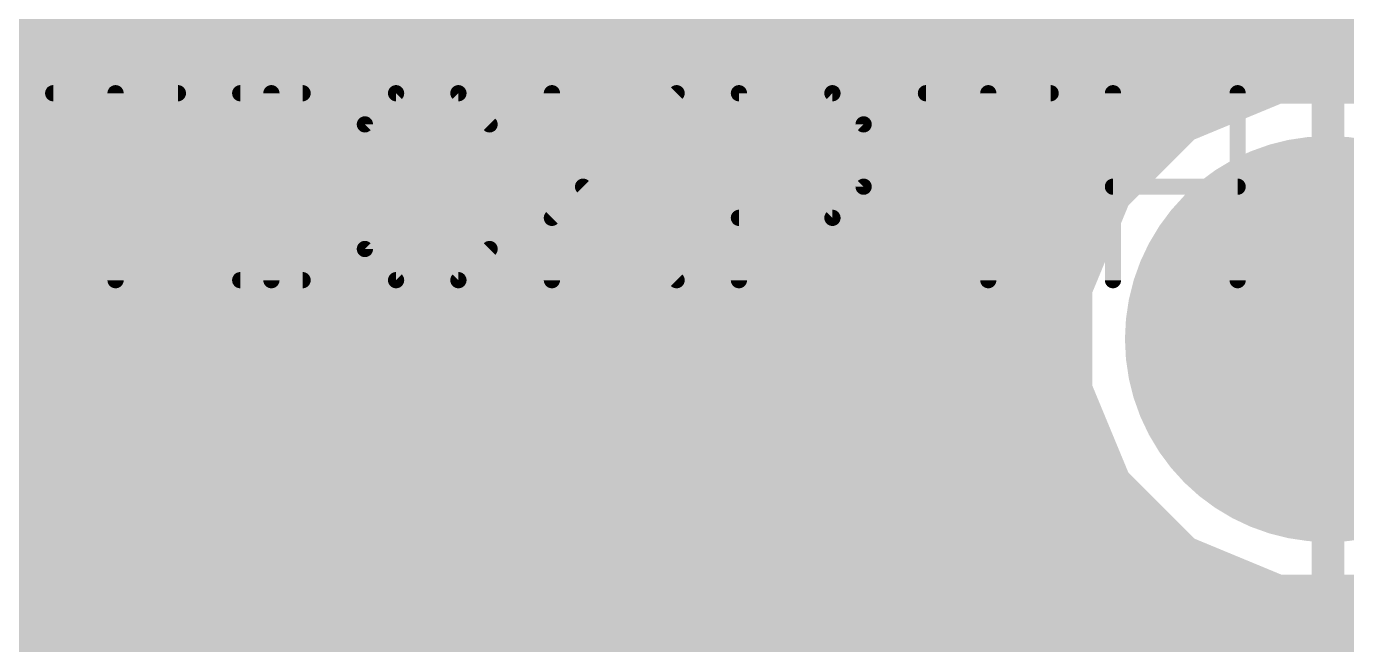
# Model space of a CAD drawing. Extents: x 0 to 39.3, y -1.1 to 59.5.
# Drawn here: x 23.61 to 31.87, y 35.87 to 39.74 of the extents above; entities that cross this region are included whole.
import ezdxf

# ---------------------------------------------------------------- set-up
doc = ezdxf.new("R2010")
doc.units = 0
for name, color, linetype in [('1', 22, 'CONTINUOUS'), ('16', 175, 'CONTINUOUS'), ('17', 82, 'CONTINUOUS'), ('21', 253, 'CONTINUOUS'), ('27', 253, 'CONTINUOUS'), ('51', 253, 'CONTINUOUS')]:
    doc.layers.add(name, color=color, linetype=linetype)

# ---------------------------------------------------------------- blocks, each defined once
blk = doc.blocks.new('ROUNDP')
at = {"const_width": 0.5}
blk.add_lwpolyline([(0, -0.25, 1), (0, 0.25, 1), (0, -0.25)], format="xyb", dxfattribs=at)

msp = doc.modelspace()

# ---------------------------------------------------------------- linework, layer by layer
at = {"layer": '1', "const_width": 0.4064}
for points in [[(19.3548, 39.8272), (34.3208, 39.8272)], [(31.4165, 39.4589), (30.8004, 39.2037)], [(32.0835, 39.4589), (31.4165, 39.4589)], [(19.3548, 39.4208), (31.3246, 39.4208)], [(30.8004, 39.2037), (30.3288, 38.7321)], [(19.3548, 39.0144), (30.6111, 39.0144)], [(30.3288, 38.7321), (30.0736, 38.116)], [(19.3548, 38.608), (30.2774, 38.608)], [(19.3548, 38.2016), (30.1091, 38.2016)], [(30.0736, 38.116), (30.0736, 37.449)], [(19.3548, 37.7952), (30.0736, 37.7952)], [(30.0736, 37.449), (30.3288, 36.8329)], [(19.3548, 37.3888), (30.0986, 37.3888)], [(19.6879, 36.9824), (30.2669, 36.9824)], [(30.3288, 36.8329), (30.8004, 36.3613)], [(20.0943, 36.576), (30.5857, 36.576)], [(30.8004, 36.3613), (31.4165, 36.1061)], [(20.5007, 36.1696), (31.2632, 36.1696)], [(31.4165, 36.1061), (32.0835, 36.1061)], [(20.9071, 35.7632), (34.3208, 35.7632)]]:
    msp.add_lwpolyline(points, dxfattribs=at)
at = {"layer": '1', "const_width": 0.2032}
for points in [[(31.4165, 39.5605, 1), (31.4165, 39.3573)], [(31.4554, 39.365, 1), (31.3777, 39.5528)], [(31.3246, 39.3192, 1), (31.3246, 39.5224)], [(30.7615, 39.2975, 1), (30.8393, 39.1098)], [(30.8722, 39.1318, 1), (30.7286, 39.2755)], [(30.6111, 38.9128, 1), (30.6111, 39.116)], [(30.257, 38.8039, 1), (30.4007, 38.6603)], [(30.4227, 38.6932, 1), (30.2349, 38.771)], [(30.2774, 38.5064, 1), (30.2774, 38.7096)], [(30.1091, 38.1, 1), (30.1091, 38.3032)], [(30.1752, 38.116, 1), (29.972, 38.116)], [(29.9797, 38.1548, 1), (30.1675, 38.0771)], [(30.0736, 37.6936, 1), (30.0736, 37.8968)], [(30.1675, 37.4879, 1), (29.9797, 37.4102)], [(30.0986, 37.2872, 1), (30.0986, 37.4904)], [(29.972, 37.449, 1), (30.1752, 37.449)], [(30.2669, 36.8808, 1), (30.2669, 37.084)], [(30.4007, 36.9047, 1), (30.257, 36.7611)], [(30.2349, 36.794, 1), (30.4227, 36.8718)], [(30.5857, 36.4744, 1), (30.5857, 36.6776)], [(30.8393, 36.4552, 1), (30.7615, 36.2674)], [(30.7286, 36.2895, 1), (30.8722, 36.4332)], [(31.2632, 36.068, 1), (31.2632, 36.2712)], [(31.4165, 36.2077, 1), (31.4165, 36.0045)], [(31.3777, 36.0122, 1), (31.4554, 36.2)]]:
    msp.add_lwpolyline(points, format="xyb", dxfattribs=at)
at = {"layer": '16'}
for points, const_width in [([(24.9428, 39.6015), (24.9428, 52.5555)], 0.4064), ([(24.384, 39.37), (24.384, 52.324)], 0.3048), ([(23.8252, 52.0925), (23.8252, 39.1385)], 0.4064), ([(9.6295, 39.8272), (23.8252, 39.8272)], 0.4064), ([(24.9428, 39.8272), (34.3208, 39.8272)], 0.4064), ([(28.9335, 35.6108), (24.9428, 39.6015)], 0.4064), ([(31.4165, 39.4589), (30.8004, 39.2037)], 0.4064), ([(32.0835, 39.4589), (31.4165, 39.4589)], 0.4064), ([(16.9354, 39.4208), (23.8252, 39.4208)], 0.4064), ([(25.1235, 39.4208), (31.3246, 39.4208)], 0.4064), ([(28.702, 35.052), (24.384, 39.37)], 0.3048), ([(30.8004, 39.2037), (30.3288, 38.7321)], 0.4064), ([(23.8252, 39.1385), (28.1432, 34.8205)], 0.4064), ([(17.6489, 39.0144), (23.9493, 39.0144)], 0.4064), ([(25.5299, 39.0144), (30.6111, 39.0144)], 0.4064), ([(30.3288, 38.7321), (30.0736, 38.116)], 0.4064), ([(17.9826, 38.608), (24.3557, 38.608)], 0.4064), ([(25.9363, 38.608), (30.2774, 38.608)], 0.4064), ([(18.1509, 38.2016), (24.7621, 38.2016)], 0.4064), ([(26.3427, 38.2016), (30.1091, 38.2016)], 0.4064), ([(30.0736, 38.116), (30.0736, 37.449)], 0.4064), ([(18.1864, 37.7952), (25.1685, 37.7952)], 0.4064), ([(26.7491, 37.7952), (30.0736, 37.7952)], 0.4064), ([(30.0736, 37.449), (30.3288, 36.8329)], 0.4064), ([(18.1614, 37.3888), (25.5749, 37.3888)], 0.4064), ([(27.1555, 37.3888), (30.0986, 37.3888)], 0.4064), ([(17.9931, 36.9824), (25.9813, 36.9824)], 0.4064), ([(27.5619, 36.9824), (30.2669, 36.9824)], 0.4064), ([(30.3288, 36.8329), (30.8004, 36.3613)], 0.4064), ([(17.6743, 36.576), (26.3877, 36.576)], 0.4064), ([(27.9683, 36.576), (30.5857, 36.576)], 0.4064), ([(30.8004, 36.3613), (31.4165, 36.1061)], 0.4064), ([(16.9968, 36.1696), (26.7941, 36.1696)], 0.4064), ([(28.3747, 36.1696), (31.2632, 36.1696)], 0.4064), ([(31.4165, 36.1061), (32.0835, 36.1061)], 0.4064), ([(5.5655, 35.7632), (27.2005, 35.7632)], 0.4064), ([(28.7811, 35.7632), (34.3208, 35.7632)], 0.4064)]:
    msp.add_lwpolyline(points, dxfattribs=dict(at, const_width=const_width))
for points, const_width in [([(23.8252, 39.7256, 1), (23.8252, 39.9288)], 0.2032), ([(24.9428, 39.9288, 1), (24.9428, 39.7256)], 0.2032), ([(25.0146, 39.6733, 1), (24.871, 39.5296)], 0.2032), ([(24.8412, 39.6015, 1), (25.0444, 39.6015)], 0.2032), ([(31.4165, 39.5605, 1), (31.4165, 39.3573)], 0.2032), ([(31.4554, 39.365, 1), (31.3777, 39.5528)], 0.2032), ([(23.8252, 39.3192, 1), (23.8252, 39.5224)], 0.2032), ([(25.1235, 39.5224, 1), (25.1235, 39.3192)], 0.2032), ([(31.3246, 39.3192, 1), (31.3246, 39.5224)], 0.2032), ([(24.4379, 39.4239, 1), (24.3301, 39.3161)], 0.1524), ([(24.3078, 39.37, 1), (24.4602, 39.37)], 0.1524), ([(30.7615, 39.2975, 1), (30.8393, 39.1098)], 0.2032), ([(30.8722, 39.1318, 1), (30.7286, 39.2755)], 0.2032), ([(23.897, 39.2104, 1), (23.7534, 39.0667)], 0.2032), ([(23.7236, 39.1385, 1), (23.9268, 39.1385)], 0.2032), ([(23.9493, 38.9128, 1), (23.9493, 39.116)], 0.2032), ([(25.5299, 39.116, 1), (25.5299, 38.9128)], 0.2032), ([(30.6111, 38.9128, 1), (30.6111, 39.116)], 0.2032), ([(30.257, 38.8039, 1), (30.4007, 38.6603)], 0.2032), ([(30.4227, 38.6932, 1), (30.2349, 38.771)], 0.2032), ([(24.3557, 38.5064, 1), (24.3557, 38.7096)], 0.2032), ([(25.9363, 38.7096, 1), (25.9363, 38.5064)], 0.2032), ([(30.2774, 38.5064, 1), (30.2774, 38.7096)], 0.2032), ([(24.7621, 38.1, 1), (24.7621, 38.3032)], 0.2032), ([(26.3427, 38.3032, 1), (26.3427, 38.1)], 0.2032), ([(30.1091, 38.1, 1), (30.1091, 38.3032)], 0.2032), ([(30.1752, 38.116, 1), (29.972, 38.116)], 0.2032), ([(29.9797, 38.1548, 1), (30.1675, 38.0771)], 0.2032), ([(25.1685, 37.6936, 1), (25.1685, 37.8968)], 0.2032), ([(26.7491, 37.8968, 1), (26.7491, 37.6936)], 0.2032), ([(30.0736, 37.6936, 1), (30.0736, 37.8968)], 0.2032), ([(30.1675, 37.4879, 1), (29.9797, 37.4102)], 0.2032), ([(25.5749, 37.2872, 1), (25.5749, 37.4904)], 0.2032), ([(27.1555, 37.4904, 1), (27.1555, 37.2872)], 0.2032), ([(30.0986, 37.2872, 1), (30.0986, 37.4904)], 0.2032), ([(29.972, 37.449, 1), (30.1752, 37.449)], 0.2032), ([(25.9813, 36.8808, 1), (25.9813, 37.084)], 0.2032), ([(27.5619, 37.084, 1), (27.5619, 36.8808)], 0.2032), ([(30.2669, 36.8808, 1), (30.2669, 37.084)], 0.2032), ([(30.4007, 36.9047, 1), (30.257, 36.7611)], 0.2032), ([(30.2349, 36.794, 1), (30.4227, 36.8718)], 0.2032), ([(26.3877, 36.4744, 1), (26.3877, 36.6776)], 0.2032), ([(27.9683, 36.6776, 1), (27.9683, 36.4744)], 0.2032), ([(30.5857, 36.4744, 1), (30.5857, 36.6776)], 0.2032), ([(30.8393, 36.4552, 1), (30.7615, 36.2674)], 0.2032), ([(30.7286, 36.2895, 1), (30.8722, 36.4332)], 0.2032), ([(26.7941, 36.068, 1), (26.7941, 36.2712)], 0.2032), ([(28.3747, 36.2712, 1), (28.3747, 36.068)], 0.2032), ([(31.2632, 36.068, 1), (31.2632, 36.2712)], 0.2032), ([(31.4165, 36.2077, 1), (31.4165, 36.0045)], 0.2032), ([(31.3777, 36.0122, 1), (31.4554, 36.2)], 0.2032), ([(27.2005, 35.6616, 1), (27.2005, 35.8648)], 0.2032), ([(28.7811, 35.8648, 1), (28.7811, 35.6616)], 0.2032)]:
    msp.add_lwpolyline(points, format="xyb", dxfattribs=dict(at, const_width=const_width))
at = {"layer": '21', "const_width": 0.2032}
msp.add_lwpolyline([(31.75, 40.386), (31.75, 35.56)], dxfattribs=at)
at = {"layer": '27', "const_width": 0.1016}
for points in [[(23.7784, 39.3202), (24.558, 39.3202)], [(24.1682, 38.1508), (24.1682, 39.3202)], [(24.9478, 39.3202), (25.3376, 39.3202)], [(25.1427, 38.1508), (25.1427, 39.3202)], [(25.9223, 39.3202), (25.7274, 39.1253)], [(26.3121, 39.3202), (25.9223, 39.3202)], [(26.507, 39.1253), (26.3121, 39.3202)], [(26.8968, 39.3202), (26.8968, 38.1508)], [(26.8968, 38.5406), (27.6764, 39.3202)], [(28.0662, 38.1508), (28.0662, 39.3202)], [(28.0662, 39.3202), (28.6509, 39.3202)], [(28.6509, 39.3202), (28.8458, 39.1253)], [(29.2356, 39.3202), (30.0152, 39.3202)], [(29.6254, 38.1508), (29.6254, 39.3202)], [(30.405, 38.1508), (30.405, 39.3202)], [(31.1846, 39.3202), (31.1846, 38.1508)], [(25.7274, 39.1253), (25.7274, 38.3457)], [(28.8458, 39.1253), (28.8458, 38.7355)], [(27.0917, 38.7355), (27.6764, 38.1508)], [(28.8458, 38.7355), (28.6509, 38.5406)], [(30.405, 38.7355), (31.1846, 38.7355)], [(28.6509, 38.5406), (28.0662, 38.5406)], [(25.7274, 38.3457), (25.9223, 38.1508)], [(26.3121, 38.1508), (26.507, 38.3457)], [(24.9478, 38.1508), (25.3376, 38.1508)], [(25.9223, 38.1508), (26.3121, 38.1508)]]:
    msp.add_lwpolyline(points, dxfattribs=at)
at = {"layer": '27', "const_width": 0.0508}
for points in [[(23.7784, 39.3456, 1), (23.7784, 39.2948)], [(24.1936, 39.3202, 1), (24.1428, 39.3202)], [(24.558, 39.2948, 1), (24.558, 39.3456)], [(24.9478, 39.3456, 1), (24.9478, 39.2948)], [(25.1681, 39.3202, 1), (25.1173, 39.3202)], [(25.3376, 39.2948, 1), (25.3376, 39.3456)], [(25.9223, 39.3456, 1), (25.9223, 39.2948)], [(25.9402, 39.3022, 1), (25.9043, 39.3382)], [(26.33, 39.3382, 1), (26.2941, 39.3022)], [(26.3121, 39.2948, 1), (26.3121, 39.3456)], [(26.9222, 39.3202, 1), (26.8714, 39.3202)], [(27.6943, 39.3022, 1), (27.6584, 39.3382)], [(28.0916, 39.3202, 1), (28.0408, 39.3202)], [(28.0662, 39.3456, 1), (28.0662, 39.2948)], [(28.6688, 39.3382, 1), (28.6329, 39.3022)], [(28.6509, 39.2948, 1), (28.6509, 39.3456)], [(29.2356, 39.3456, 1), (29.2356, 39.2948)], [(29.6508, 39.3202, 1), (29.6, 39.3202)], [(30.0152, 39.2948, 1), (30.0152, 39.3456)], [(30.4304, 39.3202, 1), (30.3796, 39.3202)], [(31.21, 39.3202, 1), (31.1592, 39.3202)], [(25.7094, 39.1433, 1), (25.7453, 39.1073)], [(25.7528, 39.1253, 1), (25.702, 39.1253)], [(26.489, 39.1073, 1), (26.5249, 39.1433)], [(28.8712, 39.1253, 1), (28.8204, 39.1253)], [(28.8278, 39.1073, 1), (28.8637, 39.1433)], [(27.1096, 38.7535, 1), (27.0737, 38.7175)], [(28.8204, 38.7355, 1), (28.8712, 38.7355)], [(28.8637, 38.7175, 1), (28.8278, 38.7535)], [(30.405, 38.7609, 1), (30.405, 38.7101)], [(31.1846, 38.7101, 1), (31.1846, 38.7609)], [(26.8788, 38.5586, 1), (26.9147, 38.5226)], [(28.0662, 38.566, 1), (28.0662, 38.5152)], [(28.6329, 38.5586, 1), (28.6688, 38.5226)], [(28.6509, 38.5152, 1), (28.6509, 38.566)], [(25.7453, 38.3637, 1), (25.7094, 38.3277)], [(26.5249, 38.3277, 1), (26.489, 38.3637)], [(25.702, 38.3457, 1), (25.7528, 38.3457)], [(24.1428, 38.1508, 1), (24.1936, 38.1508)], [(24.9478, 38.1762, 1), (24.9478, 38.1254)], [(25.1173, 38.1508, 1), (25.1681, 38.1508)], [(25.3376, 38.1254, 1), (25.3376, 38.1762)], [(25.9223, 38.1762, 1), (25.9223, 38.1254)], [(25.9043, 38.1328, 1), (25.9402, 38.1688)], [(26.2941, 38.1688, 1), (26.33, 38.1328)], [(26.3121, 38.1254, 1), (26.3121, 38.1762)], [(26.8714, 38.1508, 1), (26.9222, 38.1508)], [(27.6584, 38.1328, 1), (27.6943, 38.1688)], [(28.0408, 38.1508, 1), (28.0916, 38.1508)], [(29.6, 38.1508, 1), (29.6508, 38.1508)], [(30.3796, 38.1508, 1), (30.4304, 38.1508)], [(31.1592, 38.1508, 1), (31.21, 38.1508)]]:
    msp.add_lwpolyline(points, format="xyb", dxfattribs=at)
at = {"layer": '51'}
for points, const_width in [([(24.23, 29.4417, 1), (24.23, 59.4583, 1), (24.23, 29.4417)], 0.127), ([(24.13, 31.75, 1), (24.13, 57.15, 1), (24.13, 31.75)], 0.2032)]:
    msp.add_lwpolyline(points, format="xyb", dxfattribs=dict(at, const_width=const_width))

# ---------------------------------------------------------------- block references
at = {"layer": '17', "xscale": 2.54, "yscale": 2.54}
msp.add_blockref('ROUNDP', (31.75, 37.7825), dxfattribs=at)
msp.add_blockref('ROUNDP', (31.75, 37.7825), dxfattribs=at)

doc.saveas('drawing.dxf')
